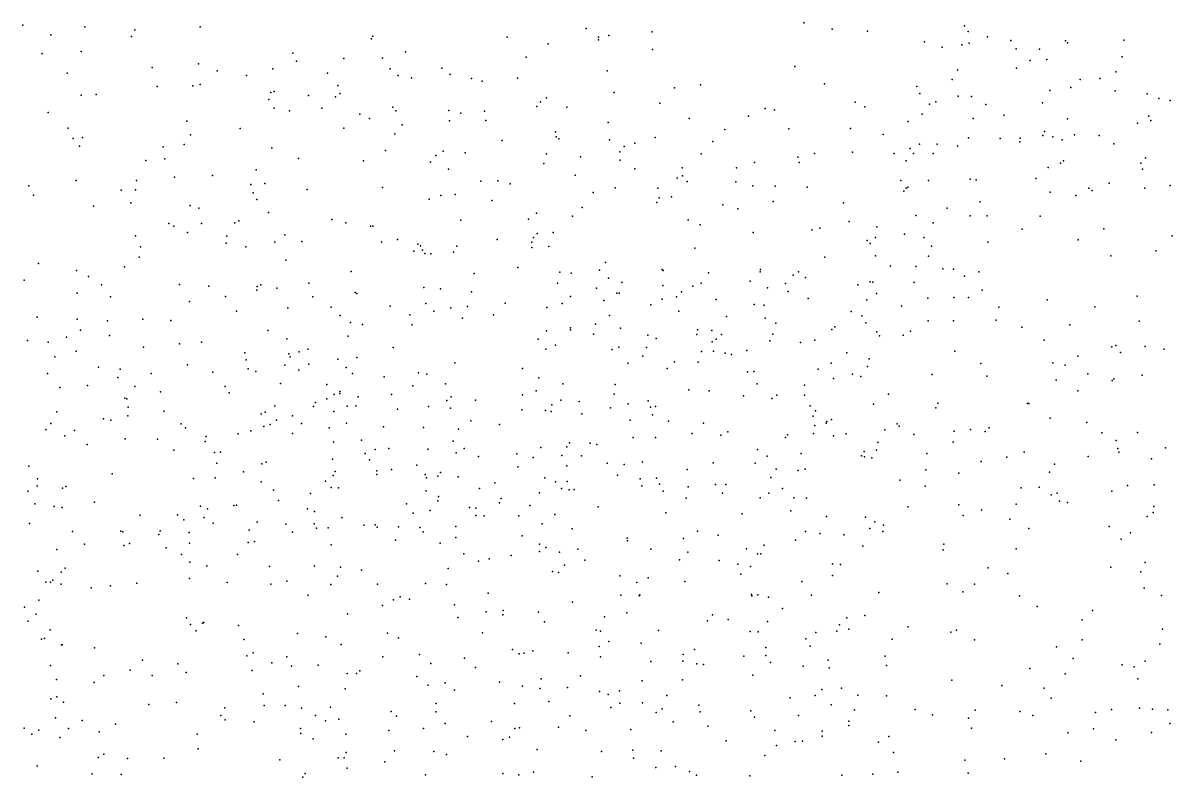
# Model space of a CAD drawing. Header units: metres. Extents: x -25 to 25, y -27.7 to 27.8.
# Drawn here: x -0.187 to 2.451, y 17.365 to 19.095 of the extents above; entities that cross this region are included whole.
import ezdxf

# ---------------------------------------------------------------- set-up
doc = ezdxf.new("R2010")
doc.units = ezdxf.units.M

msp = doc.modelspace()

# ---------------------------------------------------------------- linework, layer by layer
for p in [(-0.1872, 19.0903, 16.8151), (-0.0455, 19.0863, 19.9612), (0.0698, 19.0799, 4.0373), (0.2195, 19.0864, -3.7347), (1.1056, 19.0829, 0.2095), (1.6055, 19.0954, -2.9295), (1.6706, 19.081, 0.6537), (1.7516, 19.0767, 5.6808), (1.9746, 19.0892, 11.9635), (1.9834, 19.0762, 11.8027), (-0.1232, 19.0679, 4.1868), (0.0618, 19.0641, 2.7639), (0.6129, 19.059, -3.6605), (0.6159, 19.0652, 3.2669), (0.9243, 19.0629, 5.6585), (1.1341, 19.0632, -3.5085), (1.1342, 19.0564, 18.0788), (1.1576, 19.0668, 5.5998), (1.2575, 19.0748, 0.4942), (1.883, 19.0521, 5.8113), (1.9852, 19.0489, 0.7601), (2.0277, 19.0636, 12.7481), (2.0809, 19.0556, 10.8005), (2.2067, 19.0547, 0.2625), (2.211, 19.0502, 10.649), (2.3408, 19.0558, 6.0733), (-0.1434, 19.0253, 5.4779), (-0.0533, 19.0299, 16.6982), (0.4327, 19.0262, 2.8203), (0.6913, 19.0289, 5.7058), (1.0187, 19.0475, 17.4611), (1.2582, 19.0349, 0.2217), (1.9233, 19.0403, 12.3331), (1.9683, 19.0449, 0.2726), (2.0929, 19.0363, -19.3385), (2.1468, 19.0354, -2.2786), (0.2157, 19.002, 3.9453), (0.4409, 19.008, 16.6732), (0.5498, 19.0141, 3.5753), (0.6385, 19.015, 16.7811), (0.9679, 19.0171, 17.2534), (2.1256, 19.0092, 6.0556), (2.1637, 19.0118, 0.7985), (2.3363, 19.0181, 0.8642), (-0.0855, 18.9799, -0.4249), (0.1092, 18.9931, 19.8967), (0.2587, 18.9855, 2.7711), (0.3259, 18.9748, -3.6548), (0.3863, 18.9904, 3.8261), (0.5119, 18.9806, -20.464), (0.6561, 18.9901, 0.3887), (0.6744, 18.9746, 18.7737), (0.7749, 18.9918, -20.5588), (0.7937, 18.9775, 0.1539), (1.1541, 18.9859, 17.844), (1.5848, 18.9956, 0.5405), (1.9587, 18.9877, -19.1828), (2.0937, 18.9917, 12.9812), (2.3222, 18.9832, -1.9214), (0.1206, 18.9493, -0.2612), (0.2029, 18.9515, 0.014), (0.2196, 18.9543, 16.5496), (0.5361, 18.9521, 5.7223), (0.7048, 18.9693, -20.2278), (0.8427, 18.968, 16.8696), (0.8669, 18.9622, -3.5561), (0.948, 18.9691, 17.029), (1.3085, 18.9468, 5.6493), (1.3681, 18.9533, -3.2285), (1.6533, 18.9559, 0.2544), (1.8653, 18.9496, 5.9646), (1.946, 18.9655, -18.8836), (2.2185, 18.947, -19.555), (2.2404, 18.9661, -2.0632), (2.2856, 18.9677, 13.2523), (-0.0533, 18.9294, -3.7), (-0.0195, 18.9312, 16.5675), (0.3775, 18.9196, 19.3829), (0.3819, 18.9359, 16.4998), (0.3898, 18.9378, -0.0011), (0.4684, 18.9292, 19.0752), (0.5306, 18.9262, 0.2693), (0.5403, 18.9333, 18.8992), (1.015, 18.9235, -20.3382), (1.17, 18.9358, -3.4001), (1.8721, 18.9333, 12.0878), (1.9599, 18.9273, -2.3528), (1.9907, 18.927, 6.0869), (2.1706, 18.9405, -18.5207), (2.3208, 18.9399, 10.5449), (2.394, 18.9326, 9.5062), (2.4209, 18.9218, 9.2142), (2.4472, 18.9174, 0.1759), (0.3892, 18.8999, -20.2931), (0.4249, 18.8935, -20.6833), (0.4993, 18.8999, 3.7017), (0.6622, 18.9019, 2.9015), (0.6691, 18.8936, 16.5026), (0.7904, 18.8948, 18.685), (0.8726, 18.8934, 0.4617), (0.9928, 18.9035, 16.7727), (1.0008, 18.9145, -20.621), (1.0617, 18.9026, 0.1902), (1.2753, 18.9116, 0.4678), (1.5173, 18.8992, 0.2048), (1.5382, 18.8961, -2.8509), (1.7232, 18.9136, 5.8777), (1.7459, 18.9031, 0.602), (1.8939, 18.9089, 11.1741), (1.9087, 18.9146, 11.6351), (2.0236, 18.9082, 10.818), (2.1535, 18.9122, 13.1388), (-0.1297, 18.89, 4.1621), (0.1889, 18.8703, -0.126), (0.5861, 18.886, -3.5568), (0.6085, 18.8766, 3.5035), (0.7919, 18.8707, 2.9948), (0.8178, 18.8884, 16.5863), (0.8755, 18.8719, -20.0783), (1.1565, 18.8673, 17.1334), (1.3421, 18.8759, 0.1974), (1.4786, 18.8813, 0.4867), (1.8456, 18.8691, 12.3182), (1.8776, 18.8865, 11.9212), (1.9943, 18.8764, -19.476), (2.0652, 18.8841, -2.198), (2.2108, 18.8757, -1.9158), (2.3719, 18.8657, 6.2899), (2.3981, 18.8819, 13.3538), (2.4022, 18.8714, -19.6837), (-0.0836, 18.8543, 2.6795), (0.1978, 18.839, 16.3087), (0.3115, 18.8532, 5.7023), (0.5493, 18.8537, 2.778), (0.6666, 18.8412, 0.3418), (0.6836, 18.8616, 5.7472), (1.0356, 18.8453, 0.4598), (1.4244, 18.851, 5.7186), (1.5716, 18.8526, 5.8186), (1.7128, 18.8535, -2.4419), (1.7881, 18.8397, 6.0599), (2.1583, 18.8463, 9.5787), (2.2272, 18.839, 9.774), (-0.0718, 18.8307, 20.3713), (-0.0575, 18.813, 5.5359), (-0.0508, 18.8326, 16.4295), (0.1348, 18.8113, 20.0388), (0.1827, 18.8164, 2.6963), (0.913, 18.8257, 5.7482), (1.0372, 18.8338, -18.7028), (1.0431, 18.8299, -3.4028), (1.1592, 18.8276, 18.1719), (1.1932, 18.8121, 5.7164), (1.2175, 18.8196, -20.4221), (1.2647, 18.8328, -18.5953), (1.3966, 18.8235, -18.9213), (1.8713, 18.817, -2.2579), (1.9118, 18.8171, 0.1684), (1.9582, 18.8127, 6.2114), (1.9835, 18.8322, 0.6838), (2.0562, 18.8303, 13.0349), (2.1015, 18.8227, 10.6596), (2.1026, 18.8308, -2.0248), (2.1542, 18.8372, 9.3696), (2.1775, 18.834, 6.2845), (2.199, 18.8272, 9.1744), (2.2841, 18.8374, -18.3657), (2.3176, 18.8179, 9.9302), (0.3843, 18.809, 3.8174), (0.6452, 18.803, 18.8221), (0.7604, 18.7913, -3.4684), (0.7777, 18.8012, -20.9228), (0.828, 18.7971, 3.2035), (1.0149, 18.7954, 16.5664), (1.0928, 18.788, -19.1359), (1.1835, 18.7995, 16.7338), (1.37, 18.7954, -19.2067), (1.5917, 18.7871, -19.1115), (1.6303, 18.7956, 0.5148), (1.7173, 18.7986, -19.3946), (1.8135, 18.7958, -18.8912), (1.85, 18.8076, 12.546), (1.8574, 18.7958, 11.4312), (1.9026, 18.796, 10.9213), (2.3899, 18.7857, 0.7878), (0.095, 18.7802, 5.6186), (0.1385, 18.7838, -0.3729), (0.4456, 18.7845, 19.1546), (0.5946, 18.7791, 16.2705), (0.7488, 18.7761, 3.3491), (0.7897, 18.7602, -18.6738), (1.0091, 18.7733, -18.2643), (1.1839, 18.7807, 17.6943), (1.2177, 18.7609, -19.383), (1.3266, 18.7631, 17.0028), (1.4514, 18.763, -19.4654), (1.4927, 18.7756, -18.5833), (1.5952, 18.775, -18.8181), (1.8408, 18.7791, 0.616), (2.167, 18.7639, 0.1348), (2.1948, 18.7738, 13.2319), (2.2019, 18.7788, 10.5368), (2.3797, 18.7735, 10.3896), (2.3837, 18.7602, 10.0988), (-0.065, 18.7341, 20.5085), (0.0737, 18.7339, 20.3058), (0.1606, 18.7414, -20.6016), (0.2483, 18.7457, -3.5443), (0.3484, 18.7583, -19.9879), (0.8641, 18.7327, -19.0329), (0.9031, 18.7329, -3.3957), (1.081, 18.7462, -20.8454), (1.3152, 18.7391, -3.1019), (1.3269, 18.7448, 17.1645), (1.8288, 18.7342, 11.1137), (1.8918, 18.734, -18.6473), (1.9876, 18.737, 9.4017), (2.0015, 18.7355, -1.9249), (2.1382, 18.7387, 9.05), (-0.1741, 18.7218, 2.6098), (0.0379, 18.712, 0.0656), (0.0708, 18.7122, 16.1675), (0.3363, 18.7251, 0.0705), (0.3682, 18.7267, 16.129), (0.4657, 18.713, 5.7524), (0.6381, 18.718, 3.5022), (0.9318, 18.726, -19.7402), (1.1222, 18.7064, 0.1904), (1.1724, 18.7172, -19.5945), (1.2705, 18.7167, -19.7829), (1.3381, 18.7317, 16.8334), (1.4499, 18.7306, 5.8444), (1.4886, 18.722, -19.729), (1.5397, 18.7213, -2.586), (1.6132, 18.7187, -2.3554), (1.8353, 18.7095, 11.8472), (1.8405, 18.7167, 11.615), (1.8447, 18.719, -2.1071), (2.1715, 18.7075, -1.687), (2.26, 18.7161, 6.4121), (2.2676, 18.711, 8.8209), (2.3071, 18.7278, 10.2534), (2.3889, 18.7166, -1.6219), (2.4468, 18.7225, -17.9731), (-0.1628, 18.7003, 16.2968), (0.0605, 18.6827, -3.5312), (0.3411, 18.7055, 2.6682), (0.3498, 18.69, -0.1185), (0.7458, 18.6912, 2.7234), (0.772, 18.6992, 16.2713), (0.8051, 18.7018, -18.2352), (0.889, 18.6881, 18.6134), (1.268, 18.6832, 5.7761), (1.2739, 18.6939, 16.6229), (1.3015, 18.6968, 0.1602), (1.5354, 18.6858, 5.9837), (1.6968, 18.683, -19.9132), (2.0104, 18.6852, 9.1726), (2.2301, 18.6996, -19.9215), (-0.025, 18.6753, 2.5835), (0.1965, 18.6767, 20.1096), (0.2166, 18.6707, 16.0729), (0.3763, 18.6608, 19.4261), (0.9918, 18.6592, 3.0508), (1.0971, 18.6721, 5.7749), (1.4199, 18.6783, -20.0602), (1.4542, 18.6691, 16.9556), (1.863, 18.6533, 10.8122), (1.9347, 18.6707, 12.9087), (2.0269, 18.6528, 10.0333), (0.1478, 18.6353, -20.8033), (0.1588, 18.6288, 2.5782), (0.2224, 18.6352, -0.3529), (0.299, 18.6366, 19.7462), (0.3083, 18.6411, -20.9743), (0.5216, 18.6447, 18.927), (0.5539, 18.6371, -19.6862), (0.6107, 18.6289, -18.6805), (0.6161, 18.6291, 5.7781), (0.8182, 18.6431, 0.1885), (0.9734, 18.6453, -21.0193), (1.0744, 18.6517, -3.2607), (1.3402, 18.6438, 17.3559), (1.3674, 18.6324, -20.7382), (1.71, 18.6398, 0.5376), (1.773, 18.6279, 11.9842), (1.9025, 18.6369, -1.8107), (1.9879, 18.6525, 6.3731), (2.1486, 18.652, 0.6899), (0.0708, 18.6069, 5.6304), (0.1902, 18.6145, -3.4465), (0.281, 18.6065, -19.8493), (0.4138, 18.6091, 19.2282), (0.9849, 18.603, -17.9334), (0.9933, 18.6123, 0.4464), (1.0305, 18.6148, 18.463), (1.4894, 18.6148, 16.8044), (1.624, 18.6211, -20.1925), (1.6425, 18.6245, -2.1366), (1.7705, 18.6032, 11.7434), (1.8372, 18.6108, 9.4988), (1.8816, 18.6034, -20.132), (2.1068, 18.6223, 8.8967), (2.2949, 18.6232, 8.6766), (2.4511, 18.6068, 0.7767), (0.0825, 18.5816, 16.0025), (0.2792, 18.5901, 5.7214), (0.3246, 18.5817, -0.2312), (0.3908, 18.5923, 15.9915), (0.4528, 18.5937, 3.6539), (0.6361, 18.5925, 16.0639), (0.6725, 18.5982, 0.2669), (0.7194, 18.5877, -19.4319), (0.7258, 18.5841, -19.1656), (0.73, 18.5743, -3.3347), (0.8091, 18.5833, -12.6962), (0.9018, 18.5982, 3.2388), (0.981, 18.5801, 16.249), (0.9812, 18.5926, 0.195), (1.0204, 18.5821, -12.7763), (1.3557, 18.5786, 5.9102), (1.7515, 18.596, 11.5714), (1.7577, 18.5896, 12.1928), (1.8986, 18.5831, 0.613), (2.0282, 18.5927, -1.618), (2.2358, 18.5977, 13.2808), (0.0798, 18.5581, -20.0412), (0.4164, 18.5512, -0.0654), (0.7104, 18.5719, 2.6215), (0.7357, 18.5663, -21.1192), (0.7493, 18.5658, 3.3559), (0.8013, 18.5697, 0.3469), (1.6543, 18.5582, 6.2469), (1.7706, 18.5611, -0.0021), (1.8917, 18.5603, 10.644), (2.3106, 18.5612, -20.0713), (2.4141, 18.5724, -17.7164), (-0.1515, 18.5431, 0.1101), (-0.0644, 18.5277, 15.998), (0.0458, 18.536, -3.4031), (0.5665, 18.5251, -18.9002), (0.9488, 18.5343, 10.8754), (1.0451, 18.5237, 10.7337), (1.0712, 18.5216, 11.0541), (1.1368, 18.5281, 10.9023), (1.15, 18.5458, 2.8232), (1.2806, 18.5294, -17.9117), (1.283, 18.5276, 0.1277), (1.3865, 18.522, 0.466), (1.5054, 18.5244, 17.2792), (1.5059, 18.5299, 6.1208), (1.5934, 18.524, 0.5057), (1.805, 18.5375, -18.3545), (1.8626, 18.5366, 9.9462), (1.9247, 18.5315, 9.0274), (1.9497, 18.5303, 10.4713), (2.0072, 18.5246, 13.0174), (-0.1844, 18.5052, 5.4716), (-0.0371, 18.5137, -20.4183), (0.1722, 18.4951, 3.791), (0.4688, 18.4982, 19.0147), (0.849, 18.5205, -13.0174), (1.0398, 18.4986, -3.1541), (1.1573, 18.5101, 3.0275), (1.1881, 18.5, 18.0193), (1.3696, 18.4986, 17.5061), (1.4828, 18.5029, -2.3569), (1.5634, 18.4975, -1.7144), (1.5813, 18.517, -20.825), (1.6096, 18.5112, 16.9269), (1.7578, 18.5014, 9.5936), (1.7642, 18.5005, 6.3743), (1.8593, 18.5, -20.5025), (1.9748, 18.5144, 10.3164), (-0.0628, 18.4751, -0.7089), (-0.0068, 18.4943, 3.8466), (0.2396, 18.4914, 0.0796), (0.3498, 18.4822, 2.5238), (0.3502, 18.4908, -3.2907), (0.3591, 18.4942, 19.4971), (0.396, 18.4872, -21.1187), (0.5756, 18.4768, -12.4921), (0.5796, 18.4744, 5.7817), (0.7335, 18.4886, 10.8774), (0.7717, 18.485, 11.0874), (0.843, 18.4786, -12.3355), (1.1293, 18.4867, -12.417), (1.1762, 18.4755, 10.6308), (1.1814, 18.4753, 5.8131), (1.2817, 18.493, 11.1219), (1.3247, 18.4781, 10.7974), (1.3505, 18.4917, 16.4357), (1.5223, 18.4874, -1.8797), (1.5699, 18.4795, 11.2173), (1.7294, 18.4943, -1.5555), (1.7729, 18.4744, 9.813), (2.0153, 18.4825, -20.3496), (2.3713, 18.4682, 8.451), (0.0135, 18.4671, 20.6635), (0.1952, 18.456, 5.7012), (0.2779, 18.4676, 20.1116), (0.4781, 18.4673, -12.9505), (0.5208, 18.4434, -18.0647), (0.6557, 18.4459, 18.7705), (0.7376, 18.4515, -3.2301), (0.7954, 18.4418, 0.1537), (0.8331, 18.4446, 3.2593), (0.9199, 18.4521, 2.5762), (1.0156, 18.4427, 0.4539), (1.0506, 18.4516, 10.5216), (1.0698, 18.4676, 2.6664), (1.1466, 18.4587, 18.2133), (1.2546, 18.4486, 16.3114), (1.2803, 18.4617, 11.311), (1.3133, 18.4673, -2.8109), (1.4043, 18.4608, -2.5657), (1.4913, 18.4495, 10.8108), (1.5146, 18.4475, 11.4725), (1.6153, 18.4635, 17.1352), (1.75, 18.46, 10.6848), (1.83, 18.4458, 10.1007), (1.8904, 18.4641, 6.4648), (1.9501, 18.4658, -1.4442), (1.9836, 18.4658, 8.8923), (2.0533, 18.4435, 6.5502), (2.1648, 18.4599, -17.9323), (2.2736, 18.4441, -1.4353), (-0.155, 18.4204, -3.2728), (-0.0625, 18.4155, 0.1091), (0.0882, 18.4157, -0.6812), (0.3032, 18.4343, -0.4052), (0.4209, 18.4416, -12.7162), (0.5408, 18.4238, 0.0964), (0.7007, 18.4255, 10.6386), (0.7558, 18.4338, -17.803), (0.8216, 18.4179, 10.5064), (0.8933, 18.4253, 16.0337), (1.1597, 18.4238, 11.4529), (1.3187, 18.4339, 17.643), (1.4284, 18.4216, -1.7519), (1.5166, 18.4182, 11.6802), (1.7142, 18.433, 9.4624), (1.7387, 18.4233, 12.3817), (-0.0549, 18.3905, -20.1082), (0.0072, 18.4115, 15.8446), (0.152, 18.413, 2.4227), (0.3748, 18.3895, -3.1729), (0.5647, 18.4082, -3.1951), (0.592, 18.4035, 15.8642), (0.7066, 18.403, 11.214), (1.07, 18.3911, 18.3486), (1.0701, 18.3958, 16.1173), (1.127, 18.404, 0.1163), (1.1848, 18.3947, -17.7338), (1.3613, 18.3913, -12.9331), (1.3942, 18.3899, -12.5839), (1.5413, 18.4069, -21.0417), (1.6698, 18.3918, -0.1393), (1.6772, 18.3979, 16.8339), (1.7478, 18.407, -18.1001), (1.8909, 18.4121, -0.1108), (1.9496, 18.4116, -20.7359), (2.0473, 18.4136, 8.7516), (2.1065, 18.3972, 0.6736), (2.2163, 18.403, -20.325), (2.3754, 18.4113, -0.0745), (-0.1766, 18.3671, 2.4181), (-0.1291, 18.3628, 5.544), (-0.0876, 18.3747, 20.7885), (0.0116, 18.3786, -20.876), (0.2229, 18.3627, -3.1417), (0.4184, 18.3706, 5.761), (0.5593, 18.3768, 10.8083), (0.9959, 18.3701, 5.7891), (1.0147, 18.3888, -13.1879), (1.1227, 18.3815, 3.119), (1.2473, 18.3787, 2.6817), (1.2668, 18.371, 5.9506), (1.3598, 18.3804, 11.6137), (1.3956, 18.3639, 10.597), (1.4048, 18.3696, -2.1719), (1.4164, 18.3804, -1.4859), (1.5279, 18.366, 17.4123), (1.5346, 18.3816, 16.5218), (1.6306, 18.3675, 16.6571), (1.7731, 18.3867, -21.0613), (1.7795, 18.3772, 10.5177), (1.8335, 18.379, -1.3279), (1.8509, 18.3882, 10.3198), (2.1578, 18.3675, -0.0855), (-0.0652, 18.3425, -3.112), (0.0892, 18.3513, -13.0451), (0.1723, 18.3588, -19.6397), (0.3221, 18.3384, 19.9511), (0.4466, 18.3411, -18.9597), (0.4666, 18.3472, 15.7833), (0.6629, 18.3507, -13.2757), (1.0133, 18.3468, 11.5645), (1.0352, 18.3557, -21.1817), (1.1654, 18.3464, 18.079), (1.1812, 18.3516, -12.2548), (1.2445, 18.3506, -21.134), (1.3711, 18.3415, -2.0026), (1.3984, 18.3419, 2.7381), (1.4249, 18.3374, -0.0534), (1.4748, 18.3441, 11.8528), (1.598, 18.3618, 6.3522), (1.7042, 18.3386, 9.9612), (1.9528, 18.3423, -21.2457), (2.3131, 18.3523, 0.7237), (2.322, 18.3554, -20.8543), (2.3325, 18.3391, 6.6869), (2.3891, 18.3527, -21.2697), (2.433, 18.3472, -1.3042), (-0.1144, 18.329, -12.1991), (0.1906, 18.3108, 0.1191), (0.3255, 18.322, 3.5853), (0.4229, 18.3358, 19.253), (0.4262, 18.3292, -0.2612), (0.4688, 18.3126, -19.1904), (0.5358, 18.3241, 11.0707), (0.5795, 18.3276, 10.6116), (0.8046, 18.3156, 11.4724), (1.2017, 18.3151, -1.4544), (1.2361, 18.331, 0.4766), (1.3087, 18.318, 11.7669), (1.3632, 18.3169, -2.3713), (1.4396, 18.3348, 0.5005), (1.6684, 18.3151, 9.3644), (1.7559, 18.3243, 0.5827), (2.012, 18.3142, -1.2752), (2.1773, 18.3158, 6.6647), (2.206, 18.3105, -1.3033), (2.2346, 18.3309, -20.5372), (-0.1312, 18.2909, -20.3091), (-0.014, 18.3054, -19.8723), (0.0357, 18.301, -12.6087), (0.1074, 18.291, 20.6295), (0.2488, 18.2939, 20.4219), (0.3295, 18.3021, -18.3268), (0.3473, 18.2953, -0.5627), (0.4137, 18.3098, 19.4796), (0.4462, 18.2984, -13.4329), (0.5552, 18.3049, -3.0659), (0.5695, 18.2909, 2.433), (0.7211, 18.2922, -3.056), (0.7403, 18.2897, 2.4472), (0.96, 18.3023, -2.999), (1.2919, 18.3028, -2.5993), (1.4766, 18.2951, 3.018), (1.4907, 18.2959, 16.3917), (1.6389, 18.3013, 12.2051), (1.7176, 18.2894, -0.2445), (1.7363, 18.2844, 6.4976), (1.7519, 18.3071, 10.217), (1.9007, 18.2884, 12.7636), (2.0259, 18.2849, -0.1711), (2.2576, 18.2899, -21.4536), (2.3826, 18.2871, 8.3181), (-0.1026, 18.2589, -20.6857), (-0.0393, 18.2633, -11.8433), (0.0305, 18.2819, 0.1369), (0.0695, 18.2613, -12.3403), (0.2773, 18.2612, -2.9423), (0.4042, 18.2681, 19.7239), (0.5104, 18.2654, 19.0029), (0.6424, 18.2833, 11.3248), (0.7077, 18.2626, -21.2569), (0.783, 18.2675, 0.0388), (0.9974, 18.2807, 3.1399), (1.0526, 18.2671, -2.87), (1.1727, 18.266, 11.8349), (1.4985, 18.267, 12.0786), (1.6074, 18.2646, 10.537), (1.6741, 18.2799, -21.2647), (2.1853, 18.2756, 13.1396), (2.3135, 18.2748, -0.146), (2.3176, 18.2787, 13.2492), (0.0464, 18.2343, 15.7006), (0.0513, 18.2326, -2.8313), (0.1283, 18.2488, 2.3049), (0.2862, 18.2469, -19.3807), (0.5104, 18.2325, 19.3526), (0.5273, 18.2426, 0.2672), (0.54, 18.2496, -0.1745), (0.5406, 18.2452, 5.764), (0.5824, 18.2377, 18.8394), (0.6588, 18.2432, 10.4333), (0.7962, 18.2372, -12.0555), (0.9596, 18.2421, 18.4296), (0.9914, 18.2511, 15.9028), (1.1706, 18.2435, -1.7167), (1.3419, 18.2533, -17.712), (1.3882, 18.251, 16.2374), (1.4673, 18.2399, 6.2941), (1.5321, 18.2336, -12.819), (1.5439, 18.2412, -0.2394), (1.6076, 18.2415, 0.5585), (1.8002, 18.2434, -1.1349), (2.2348, 18.2512, -17.5761), (0.0542, 18.2137, -0.8684), (0.1361, 18.2045, -13.5135), (0.3909, 18.2171, 19.8723), (0.48, 18.2153, -17.8674), (0.4844, 18.2244, -0.3616), (0.5573, 18.216, -2.9363), (0.5772, 18.2167, 15.7115), (0.6726, 18.2088, 11.4683), (0.7441, 18.215, 15.7675), (0.7862, 18.2293, 0.4407), (0.7948, 18.2114, 3.2014), (0.8517, 18.2297, 11.6647), (0.9581, 18.2074, 0.4727), (1.0128, 18.2059, 11.8495), (1.0271, 18.2191, -1.4793), (1.0475, 18.2299, -13.3266), (1.09, 18.2264, 10.3026), (1.1621, 18.2122, 5.881), (1.2026, 18.2211, 17.8517), (1.248, 18.2283, -1.896), (1.2536, 18.214, -1.2089), (1.2652, 18.2152, 11.9671), (1.6205, 18.2166, -1.098), (1.6328, 18.2057, 9.8622), (1.7654, 18.2209, 16.9136), (1.9086, 18.2123, -0.3112), (1.9136, 18.2231, 8.791), (2.1196, 18.2222, -1.1731), (2.1224, 18.2221, 8.5378), (-0.1095, 18.2027, 0.1977), (-0.002, 18.187, -2.6583), (0.0149, 18.1836, -11.5893), (0.0533, 18.1942, 3.653), (0.3598, 18.1986, -18.0674), (0.3691, 18.2025, 15.6696), (0.3947, 18.1837, -2.8211), (0.4315, 18.1942, -21.2492), (0.5269, 18.2035, 19.5278), (0.841, 18.1826, -2.8696), (1.0257, 18.2036, -1.3235), (1.0957, 18.1988, -12.0829), (1.207, 18.1837, -2.5141), (1.2581, 18.1961, -2.0863), (1.2952, 18.1818, 0.5133), (1.6273, 18.1931, 3.05), (1.6585, 18.1809, 10.0806), (1.6692, 18.1856, 2.6924), (2.1713, 18.1885, -0.2392), (2.2558, 18.1788, 8.3708), (-0.1346, 18.1625, -0.9784), (-0.1233, 18.1759, 20.845), (-0.069, 18.1601, 5.586), (0.1761, 18.1753, 20.5424), (0.186, 18.1663, 0.196), (0.3068, 18.1522, 5.7249), (0.336, 18.1597, 3.4881), (0.3658, 18.1693, -0.8006), (0.3805, 18.1737, 2.319), (0.4315, 18.1536, 11.1494), (0.4523, 18.1764, 10.6318), (0.5157, 18.1663, 11.2975), (0.5559, 18.1768, -12.0614), (0.6406, 18.1685, 3.2668), (0.7323, 18.1671, 10.3117), (0.8127, 18.1635, -0.0739), (0.9068, 18.1737, -17.5994), (1.3494, 18.153, 2.5621), (1.3757, 18.1772, -12.258), (1.4315, 18.1575, -1.042), (1.6279, 18.153, 17.3687), (1.6307, 18.1717, -17.7959), (1.6567, 18.1769, 9.196), (1.7029, 18.1525, -0.9309), (1.792, 18.1614, 0.6365), (1.8202, 18.1755, 2.754), (1.8246, 18.1705, 3.0472), (1.9509, 18.1584, -1.036), (1.9881, 18.1628, 3.0078), (2.0219, 18.1577, 0.6837), (2.0312, 18.1661, 12.9069), (2.2902, 18.1545, 13.1525), (2.3715, 18.1554, 6.8321), (-0.0909, 18.1481, -13.4148), (-0.0396, 18.1282, -2.4057), (0.0475, 18.1408, -20.9993), (0.1219, 18.1406, 5.6813), (0.2314, 18.1353, -11.7732), (0.2337, 18.1466, -2.6254), (0.526, 18.1333, -13.605), (0.5902, 18.1384, 19.1086), (0.8008, 18.1356, 5.7557), (1.0678, 18.1321, 2.467), (1.1151, 18.1315, 15.8695), (1.1302, 18.128, 3.0854), (1.2142, 18.144, -2.2377), (1.2651, 18.144, 16.0161), (1.4154, 18.1498, -13.1452), (1.5639, 18.144, 6.4542), (1.5684, 18.1505, -12.5722), (1.6739, 18.1481, -0.4997), (1.7756, 18.1329, 17.0524), (1.8586, 18.1514, -21.536), (1.9483, 18.1337, 3.1628), (2.3228, 18.1371, -0.3007), (0.1595, 18.1153, -0.9473), (0.2524, 18.1097, -18.717), (0.2664, 18.1105, 15.5971), (0.5983, 18.1076, -0.7558), (0.6214, 18.1164, -0.3418), (0.6525, 18.1191, 2.3307), (0.742, 18.1172, -13.5234), (0.8077, 18.1086, 18.5321), (0.8261, 18.1187, -1.1753), (0.8588, 18.1002, 11.851), (0.9469, 18.1064, -1.6795), (1.0022, 18.1214, -0.0767), (1.05, 18.1028, 5.801), (1.0617, 18.1224, -1.0444), (1.0953, 18.1022, -1.8958), (1.4991, 18.1166, -0.4464), (1.5215, 18.1014, 2.5673), (1.5998, 18.1071, -21.4773), (1.738, 18.1022, 17.219), (1.7443, 18.1123, 12.5325), (1.7449, 18.0994, 16.6696), (1.7726, 18.1152, -0.643), (1.8882, 18.1073, -0.8176), (2.0719, 18.0988, 2.7803), (2.1114, 18.1103, 3.2414), (2.2586, 18.1003, 2.9591), (2.327, 18.1191, -1.0215), (2.3293, 18.1103, 0.7944), (2.436, 18.1201, 8.2253), (-0.1737, 18.078, 15.4415), (0.258, 18.0854, -18.2214), (0.3616, 18.0839, 10.9781), (0.3714, 18.0873, -2.5421), (0.5234, 18.0945, -1.0043), (0.6082, 18.0927, -0.526), (0.7171, 18.0805, -0.9565), (0.9493, 18.0769, -2.6178), (0.9839, 18.0982, -21.2788), (1.0619, 18.0795, -2.474), (1.1543, 18.0856, 17.9129), (1.1931, 18.0818, 5.9708), (1.235, 18.0882, -0.2035), (1.3973, 18.086, -0.8444), (1.4939, 18.0854, -0.6482), (1.7615, 18.0978, 3.1865), (2.0131, 18.0894, -0.4567), (2.1814, 18.0829, -0.3831), (2.4039, 18.0949, 3.1042), (-0.154, 18.0491, -20.0976), (0.0173, 18.0607, -19.57), (0.204, 18.0501, -11.3605), (0.2544, 18.0516, -2.3638), (0.3194, 18.0652, -19.1287), (0.5253, 18.0569, 10.422), (0.5294, 18.0658, 15.5962), (0.6254, 18.0674, 19.7787), (0.6254, 18.0594, 18.8946), (0.6586, 18.071, 18.659), (0.7363, 18.0596, 19.6521), (0.7395, 18.0516, -1.4691), (0.7652, 18.0555, 15.6484), (0.7714, 18.0638, -0.2252), (0.8124, 18.0535, -1.6141), (1.0107, 18.0517, 10.1977), (1.1777, 18.0576, 0.5261), (1.2302, 18.049, 10.2381), (1.2676, 18.0508, 6.1515), (1.3381, 18.0704, -0.362), (1.5301, 18.0523, -12.3569), (1.5419, 18.0717, 0.5888), (1.5925, 18.0684, 3.1432), (1.6084, 18.0711, 12.4011), (1.8263, 18.046, 8.7875), (1.8855, 18.0698, -17.6948), (1.9614, 18.062, -0.6715), (2.17, 18.0645, -0.9116), (-0.1758, 18.0206, -20.4968), (-0.155, 18.033, 15.0796), (-0.0963, 18.028, 2.2176), (-0.0891, 18.0316, -19.8248), (0.3595, 18.0427, 10.764), (0.3882, 18.0234, -11.6053), (0.5076, 18.0441, 3.2918), (0.5202, 18.0293, 19.9911), (0.5375, 18.0283, -11.9066), (0.7387, 18.0216, 10.2491), (0.8613, 18.0274, 18.398), (0.896, 18.0404, -0.8623), (1.0356, 18.0422, -13.4388), (1.049, 18.0272, -2.2796), (1.0626, 18.0432, 15.7512), (1.0666, 18.0238, 18.0281), (1.0787, 18.0245, -0.8454), (1.2337, 18.0333, 12.1405), (1.2746, 18.0368, -0.7594), (1.283, 18.0211, 2.51), (1.3398, 18.0306, -0.6132), (1.4032, 18.0364, 12.2391), (1.4266, 18.0361, -17.6414), (1.5564, 18.0271, 9.8224), (1.884, 18.0323, 2.5923), (2.1046, 18.029, 0.7393), (2.1461, 18.03, -0.537), (2.3126, 18.0209, -0.8217), (2.3489, 18.0337, -0.5252), (2.4101, 18.0352, 3.3627), (-0.0228, 17.9954, 20.7683), (0.3996, 17.9993, 5.6983), (0.4726, 18.0157, -1.1738), (0.7651, 17.9986, -0.4871), (0.7672, 18.0084, -0.6654), (0.9066, 17.9939, -1.8861), (0.9104, 18.0038, 19.5133), (0.9986, 18.0168, 2.3815), (1.3352, 18.0049, -12.114), (1.4186, 18.0167, 17.5976), (1.5055, 18.0054, 16.1626), (1.5256, 18.0167, 9.4183), (1.5825, 18.006, 16.313), (1.6117, 18.0051, -12.8702), (2.1736, 18.0124, 3.3834), (2.1871, 18.0164, 6.8741), (2.193, 17.9983, 8.3544), (2.2111, 17.9946, 13.0208), (-0.1603, 17.9918, 14.8869), (-0.1153, 17.9857, -1.2088), (-0.0974, 17.9832, 3.5529), (0.1679, 17.967, -2.0009), (0.2203, 17.9863, -1.1502), (0.2364, 17.9804, 0.2862), (0.2966, 17.9878, -2.1652), (0.303, 17.9889, -21.2187), (0.4661, 17.9805, 11.3752), (0.4818, 17.9742, -2.3076), (0.6933, 17.9919, -21.2919), (0.7088, 17.9704, -1.7942), (0.7477, 17.9766, 19.8269), (0.8383, 17.9836, -2.4426), (0.8529, 17.9817, 19.0721), (0.9769, 17.9879, -11.9211), (1.0343, 17.9675, -0.5407), (1.1337, 17.9849, -0.3969), (1.2891, 17.9711, -21.4609), (1.4645, 17.9686, 3.1183), (1.5762, 17.9756, 10.1186), (1.8445, 17.9854, 0.6884), (1.9615, 17.9897, 3.3458), (2.0135, 17.978, -21.7346), (2.0936, 17.9911, -17.5312), (2.4075, 17.9723, 6.9567), (2.4093, 17.9855, 13.1215), (-0.1721, 17.9464, -1.7183), (0.0822, 17.9659, 3.4642), (0.182, 17.9554, -18.4744), (0.2292, 17.9605, 20.4846), (0.2494, 17.9477, -18.8712), (0.3503, 17.9501, 20.2776), (0.4167, 17.945, 10.5254), (0.4816, 17.9461, -2.1058), (0.5447, 17.9606, 11.5308), (0.5955, 17.9429, 5.6988), (0.6216, 17.944, -2.2256), (0.8527, 17.9649, 5.7451), (0.8714, 17.9645, 11.9799), (0.9514, 17.9644, -2.1313), (1.0047, 17.946, 19.2396), (1.6581, 17.963, 2.5315), (1.7476, 17.961, 6.7058), (1.7691, 17.9503, 3.3058), (1.7885, 17.9432, 16.9346), (1.9713, 17.9654, 8.5642), (2.0784, 17.9571, 8.4526), (2.3937, 17.9628, 8.2025), (-0.0733, 17.9285, 15.4331), (0.0375, 17.9289, -1.7818), (0.0422, 17.9276, 5.5884), (0.125, 17.9212, -1.2824), (0.1279, 17.9302, 2.1703), (0.1946, 17.926, -1.8006), (0.3324, 17.9316, 3.2916), (0.432, 17.9267, -13.7493), (0.4869, 17.9357, -1.624), (0.5137, 17.9371, 2.2266), (0.6258, 17.9387, -2.0003), (0.6749, 17.939, 18.7372), (0.724, 17.9378, 11.857), (0.7316, 17.928, 3.1219), (0.8066, 17.9401, -2.1782), (0.8067, 17.9149, 18.9029), (0.9592, 17.9186, 19.6589), (1.0737, 17.9342, 12.1379), (1.3618, 17.9292, 0.6011), (1.4093, 17.9199, 15.9137), (1.6099, 17.9281, 17.405), (1.6423, 17.9241, 12.5422), (1.6977, 17.9206, -17.6086), (1.757, 17.9355, 17.1534), (1.7873, 17.9281, 12.6826), (2.1223, 17.9353, 2.6687), (2.3066, 17.9398, -21.8337), (2.3557, 17.9253, 2.8011), (-0.0457, 17.8996, -11.0515), (0.0445, 17.8964, 0.3147), (0.0574, 17.9012, -1.4777), (0.1417, 17.8909, 20.5948), (0.1949, 17.9017, -13.7498), (0.3301, 17.9031, 15.5033), (0.3446, 17.9055, -17.9913), (0.5208, 17.8976, 10.387), (0.6679, 17.9084, 0.4526), (0.771, 17.9019, 18.3795), (0.9986, 17.8992, -17.5477), (1.0134, 17.8917, 15.5866), (1.0868, 17.8877, 2.3721), (1.2001, 17.9131, 17.7803), (1.201, 17.907, 3.069), (1.2542, 17.8881, -13.3617), (1.3295, 17.9125, 17.6694), (1.474, 17.8883, 9.2037), (1.5144, 17.8974, 9.0435), (1.5863, 17.9085, 0.6588), (1.7415, 17.8951, 16.6248), (1.9274, 17.8994, 6.8465), (2.0932, 17.8887, 3.508), (2.3342, 17.9106, 0.9209), (-0.1097, 17.8871, -13.6384), (0.1771, 17.8759, 3.2896), (0.3056, 17.8754, 2.1801), (0.8253, 17.8775, 10.1963), (0.883, 17.8657, 19.8293), (0.9339, 17.8734, 2.2989), (0.9986, 17.8823, 10.1697), (1.0447, 17.8811, -21.3678), (1.1031, 17.8625, 19.4504), (1.3204, 17.8634, 15.765), (1.339, 17.881, 10.2433), (1.4113, 17.8618, 2.4798), (1.4992, 17.8768, 17.509), (1.5069, 17.8771, -13.1636), (1.9256, 17.886, 2.5356), (-0.1528, 17.8376, 14.7337), (-0.09, 17.8443, 3.4049), (0.1956, 17.8579, -18.6888), (0.2348, 17.8499, -18.2), (0.3791, 17.8482, -11.1625), (0.4824, 17.8496, 15.4863), (0.5415, 17.8464, 20.1647), (0.59, 17.8395, -11.5501), (0.7893, 17.8435, 15.507), (0.8584, 17.8607, 18.154), (1.0286, 17.8369, 0.5665), (1.0559, 17.8514, 3.0711), (1.4544, 17.8534, 9.4315), (1.4833, 17.848, 9.674), (1.6714, 17.8543, 17.2845), (1.6902, 17.8527, 8.737), (2.0291, 17.8448, 12.9061), (2.3105, 17.8467, 6.9988), (2.3793, 17.8361, 3.6079), (2.3892, 17.8576, -17.2978), (-0.1346, 17.8125, -19.8805), (-0.1243, 17.8118, 15.0495), (-0.1187, 17.8167, 0.3955), (-0.0992, 17.8349, 15.3109), (0.0742, 17.8097, 15.4311), (0.1953, 17.8202, 0.3506), (0.282, 17.8116, 3.1401), (0.4183, 17.8146, 5.6307), (0.5346, 17.8259, 0.4306), (0.7371, 17.809, 2.1888), (1.0427, 17.8345, 17.875), (1.1831, 17.8267, 10.1994), (1.222, 17.8117, 6.2594), (1.2485, 17.8223, -11.9972), (1.3327, 17.8139, 12.332), (1.4609, 17.8304, 6.5616), (1.6015, 17.8136, -21.7056), (1.6717, 17.8277, 16.4182), (2.0741, 17.8317, 6.9307), (-0.0993, 17.8079, -20.6241), (-0.0306, 17.7993, 5.5391), (0.0136, 17.8035, 20.7729), (0.3817, 17.8079, 10.6508), (0.4677, 17.7824, 10.4756), (0.52, 17.807, 3.0927), (0.627, 17.8076, 10.3141), (0.7849, 17.8065, 0.5088), (0.8812, 17.7866, -13.5976), (1.1852, 17.7823, 12.248), (1.2291, 17.7828, 15.6148), (1.4858, 17.7835, -12.2079), (1.4998, 17.7827, 8.8974), (1.6234, 17.7822, 16.2557), (1.7776, 17.7881, 8.5895), (1.9347, 17.8084, 8.4758), (1.971, 17.7898, 0.7952), (1.9974, 17.8077, -17.4955), (2.3868, 17.7986, 13.0652), (-0.1509, 17.7705, -20.316), (0.6386, 17.7584, 11.8269), (0.6636, 17.7715, -13.7278), (0.6791, 17.7782, 18.4207), (0.7005, 17.7728, 20.0929), (0.8037, 17.7601, 12.0225), (1.0744, 17.7663, -13.4971), (1.2273, 17.7807, -17.5471), (1.486, 17.7804, 12.458), (1.5243, 17.778, 9.9836), (2.1011, 17.7806, 2.5182), (2.1411, 17.7564, 3.5757), (2.4268, 17.7818, 1.1031), (-0.1837, 17.7549, 20.9615), (-0.157, 17.7384, 14.5682), (0.1882, 17.7303, -18.4763), (0.5577, 17.7393, 2.1444), (0.8115, 17.7311, 18.722), (0.8764, 17.7444, 3.0601), (0.9145, 17.737, 17.9188), (0.9154, 17.7474, 2.2085), (0.9961, 17.7431, 19.8341), (1.1482, 17.7329, 0.6508), (1.1995, 17.7416, 19.2789), (1.396, 17.7373, 0.6848), (1.5569, 17.7516, 15.9512), (1.7046, 17.7302, 6.8357), (1.7459, 17.7358, 16.8326), (2.2688, 17.7474, 1.0154), (-0.1752, 17.7224, -10.9104), (0.1977, 17.7152, -10.9251), (0.2251, 17.7184, 15.4064), (0.2278, 17.7196, 2.1388), (0.308, 17.713, 2.9886), (1.0104, 17.721, 12.1914), (1.3846, 17.7231, 9.3256), (1.4322, 17.7266, 15.7238), (1.5226, 17.7219, 6.7105), (1.6874, 17.7143, 12.6902), (1.7093, 17.7044, 3.3656), (1.8453, 17.71, 3.4743), (2.2449, 17.7259, 13.0412), (2.4293, 17.7044, 2.6444), (-0.145, 17.6813, -20.1032), (-0.1378, 17.6828, 14.7218), (-0.1249, 17.7024, 3.2005), (0.2102, 17.7005, -19.0438), (0.3198, 17.6802, 5.562), (0.4429, 17.6945, 20.382), (0.5085, 17.6866, 2.964), (0.65, 17.6954, 18.2266), (0.6749, 17.6841, 18.038), (0.8681, 17.6961, 10.2199), (1.1286, 17.7021, 17.7544), (1.1389, 17.6995, -21.5035), (1.2718, 17.7016, 6.4645), (1.4824, 17.6992, 10.1993), (1.5012, 17.6981, 3.2213), (1.6102, 17.6818, -17.4848), (1.6329, 17.697, -12.9153), (1.6811, 17.7, 17.1728), (1.8089, 17.6811, 8.4548), (1.943, 17.6974, 12.9064), (1.956, 17.7021, -21.8898), (1.9974, 17.6798, 6.982), (2.2448, 17.6795, -17.262), (-0.0985, 17.668, -13.7494), (-0.097, 17.6686, 0.4836), (-0.0232, 17.6612, 15.2707), (0.5432, 17.6688, -11.1239), (0.9369, 17.6573, 18.7964), (0.9838, 17.6546, -11.8307), (1.1357, 17.6647, 2.2642), (1.1581, 17.6756, 3.0792), (1.2324, 17.6722, 19.4863), (1.3545, 17.6576, 2.3351), (1.5188, 17.6625, 2.3584), (1.6203, 17.6649, 0.7428), (2.1855, 17.6641, 8.1246), (2.4232, 17.6697, -22.1556), (0.0873, 17.6329, 20.8242), (0.168, 17.6246, 2.9358), (0.3265, 17.6432, 20.5644), (0.3412, 17.6501, -21.1567), (0.3841, 17.6274, 11.0714), (0.4186, 17.6411, 11.2821), (0.6394, 17.6407, 0.5153), (0.7231, 17.6459, 18.5505), (0.7495, 17.6254, -11.5859), (0.8262, 17.6378, -17.6585), (0.9524, 17.6477, -21.3969), (0.9637, 17.6493, 5.8956), (1.0646, 17.65, 15.456), (1.1392, 17.6405, 19.0195), (1.2545, 17.63, 0.7241), (1.3281, 17.6306, 17.5725), (1.3288, 17.6459, 9.1105), (1.3601, 17.6244, 15.577), (1.4679, 17.6421, 9.7769), (1.5184, 17.6437, 12.5424), (1.5295, 17.628, 10.0271), (1.6617, 17.6335, -12.6011), (1.7924, 17.6426, 2.3396), (2.2242, 17.6371, 7.0382), (2.3895, 17.631, 13.075), (-0.124, 17.6206, 14.8768), (-0.0017, 17.5976, -19.3336), (0.0588, 17.6104, 5.5006), (0.1096, 17.5976, 2.1039), (0.1875, 17.6052, -21.0134), (0.3394, 17.6092, -18.1215), (0.4293, 17.6191, 10.6446), (0.4908, 17.622, 0.4779), (0.5575, 17.6022, 11.6326), (0.5783, 17.6023, 2.077), (0.5866, 17.6087, 15.3492), (0.852, 17.6163, 5.7767), (1.3751, 17.6234, -21.7197), (1.4889, 17.5985, 17.4028), (1.604, 17.6191, 8.5746), (1.6637, 17.6156, 16.1775), (1.7952, 17.621, -17.3993), (2.125, 17.614, -21.9841), (2.2054, 17.6017, 2.3905), (2.3364, 17.6222, 1.2235), (2.364, 17.6182, 7.9929), (-0.1101, 17.5891, 15.0562), (-0.0234, 17.5818, 2.9569), (0.4453, 17.5724, 2.8754), (0.7171, 17.5955, 10.3333), (0.743, 17.5756, 2.0414), (0.7819, 17.5814, 15.3543), (0.9069, 17.5827, 3.0175), (0.9601, 17.5735, 10.2701), (1.0024, 17.5903, 2.1172), (1.0928, 17.5969, 6.2688), (1.2342, 17.5859, 19.1461), (1.3272, 17.5883, -13.3381), (1.9455, 17.5873, 0.9061), (2.0606, 17.5753, 2.2728), (2.3723, 17.5905, 2.4732), (-0.1091, 17.5488, 14.377), (0.3643, 17.556, 20.6886), (0.5523, 17.5671, 18.1386), (0.8034, 17.5641, 20.2046), (1, 17.5682, 6.0746), (1.0634, 17.5707, 0.7121), (1.1362, 17.561, 12.2576), (1.1566, 17.5542, 19.7492), (1.1825, 17.5626, 10.2971), (1.2911, 17.5523, -17.5086), (1.5742, 17.547, 17.2068), (1.632, 17.5522, 17.0275), (1.6468, 17.5656, 15.9406), (1.6919, 17.5688, 16.3985), (1.73, 17.5525, 0.8489), (1.7956, 17.5511, 6.9695), (2.1579, 17.5687, 1.0752), (2.1734, 17.5456, 8.0011), (-0.1233, 17.5445, 14.1917), (-0.0943, 17.5366, 0.5816), (0.1017, 17.5316, 0.5071), (0.1651, 17.5359, -13.8339), (0.276, 17.524, 2.8152), (0.3663, 17.5292, 0.4933), (0.4145, 17.5288, -13.8127), (0.4523, 17.5233, -10.9153), (0.5191, 17.5251, 20.6261), (0.7616, 17.534, -11.3453), (0.9412, 17.5336, 15.3531), (1.0202, 17.5382, -17.5942), (1.1623, 17.5244, 17.6386), (1.1829, 17.5348, 2.171), (1.2353, 17.5351, -11.9402), (1.2803, 17.5212, 3.1455), (1.3649, 17.5299, 10.3646), (1.6686, 17.5308, 3.3582), (1.7224, 17.5191, 8.3625), (1.8617, 17.52, -21.9582), (1.9992, 17.5187, -17.1553), (2.3125, 17.5198, 2.2833), (2.3764, 17.5231, 3.689), (2.4062, 17.5209, 7.0554), (2.4413, 17.5193, 1.6288), (-0.1127, 17.5009, 14.7472), (-0.0515, 17.4944, 2.0365), (0.2674, 17.5058, -18.5908), (0.277, 17.4964, 2.0707), (0.4841, 17.5058, 11.3544), (0.5073, 17.4936, 5.5423), (0.5379, 17.4974, 10.5823), (0.6582, 17.5151, 2.8725), (0.6701, 17.5047, 5.6206), (0.7606, 17.5143, 20.3499), (0.8884, 17.4924, 18.6951), (1.0686, 17.5051, -13.512), (1.2667, 17.5132, 9.2272), (1.3676, 17.5143, 9.5631), (1.484, 17.5167, -17.4186), (1.4925, 17.5025, 15.6068), (1.5932, 17.506, 6.8953), (1.709, 17.4935, 12.767), (1.9011, 17.5079, 12.9404), (1.984, 17.4998, 8.0693), (2.102, 17.5154, 13.0506), (2.1312, 17.506, 3.6035), (2.2754, 17.5134, -22.2902), (-0.1843, 17.4772, -19.9978), (-0.1511, 17.4728, 13.9277), (-0.0829, 17.4762, 14.515), (-0.0124, 17.4684, 5.4246), (0.0254, 17.4859, -20.8472), (0.3439, 17.4915, 15.2348), (0.4499, 17.4765, 11.1766), (0.6529, 17.4717, 17.7849), (0.7325, 17.4761, -17.7907), (0.7824, 17.4875, 12.006), (0.9419, 17.4767, 1.9852), (0.9532, 17.4782, 17.7238), (1.0427, 17.4796, 18.833), (1.1054, 17.4719, 19.8827), (1.2085, 17.4744, 15.3875), (1.3054, 17.4917, 17.4985), (1.3854, 17.4814, 12.4262), (1.5395, 17.4714, 10.3453), (1.6476, 17.4704, -21.965), (1.7089, 17.4835, 16.0809), (1.9905, 17.4774, 1.0216), (2.2122, 17.4667, 2.0221), (2.2705, 17.4755, 1.412), (2.404, 17.4669, 13.1025), (2.4462, 17.4881, 1.8118), (-0.1671, 17.4634, -20.4195), (-0.1025, 17.4555, -20.6305), (0.2127, 17.4635, 20.961), (0.451, 17.4652, 17.9884), (0.4792, 17.4527, 20.7878), (0.5543, 17.4636, 11.5316), (0.8334, 17.4577, 2.9009), (0.9146, 17.4512, 10.3658), (0.9301, 17.4563, 0.7408), (1.427, 17.4481, 9.7337), (1.5856, 17.4462, -13.0012), (1.6023, 17.4475, 16.8472), (1.6475, 17.459, 16.566), (1.7774, 17.4451, 3.4323), (1.8007, 17.4578, -17.0863), (2.3223, 17.4501, 1.708), (-0.0014, 17.4171, 21.1757), (0.2149, 17.4296, -18.8647), (0.5551, 17.4212, -21.2429), (0.6659, 17.4251, 11.82), (0.7563, 17.4239, -13.6978), (0.7852, 17.4167, 20.5134), (0.9934, 17.4285, -11.7088), (1.1411, 17.4233, 3.0481), (1.2132, 17.4265, 6.6109), (1.2785, 17.4248, 19.1928), (1.5161, 17.4142, 17.1242), (1.5426, 17.4372, 2.189), (1.8114, 17.4216, 8.1252), (2.1615, 17.4184, 7.8813), (-0.155, 17.3903, 1.9245), (-0.0149, 17.4096, 15.0146), (0.0527, 17.4075, 0.6141), (0.1359, 17.4082, 2.7465), (0.4028, 17.4044, 17.8341), (0.5363, 17.4089, 0.5902), (0.5499, 17.4092, 15.1787), (0.6433, 17.3996, 20.7535), (1.2147, 17.4086, 12.292), (1.2658, 17.3869, 19.6309), (1.3108, 17.3889, 19.3489), (1.9755, 17.404, -22.0984), (2.0665, 17.4064, 1.1687), (2.2415, 17.4013, -16.8402), (-0.0286, 17.3721, 14.6582), (0.0379, 17.3708, 1.97), (0.455, 17.365, 20.9248), (0.4607, 17.3729, 18.1311), (0.5571, 17.3851, 1.941), (0.7373, 17.3702, 2.8099), (0.9143, 17.373, 20.3656), (0.9511, 17.3701, 1.8527), (0.9849, 17.3763, 6.2613), (1.1197, 17.3654, 0.9237), (1.3429, 17.3775, 10.471), (1.3595, 17.3693, 0.9588), (1.4821, 17.3677, 15.5167), (1.693, 17.3692, 16.3976), (1.7638, 17.3719, 2.0898), (1.8217, 17.3761, 7.0575), (1.9828, 17.3736, 13.0253)]:
    msp.add_point(p)

doc.saveas('drawing.dxf')
